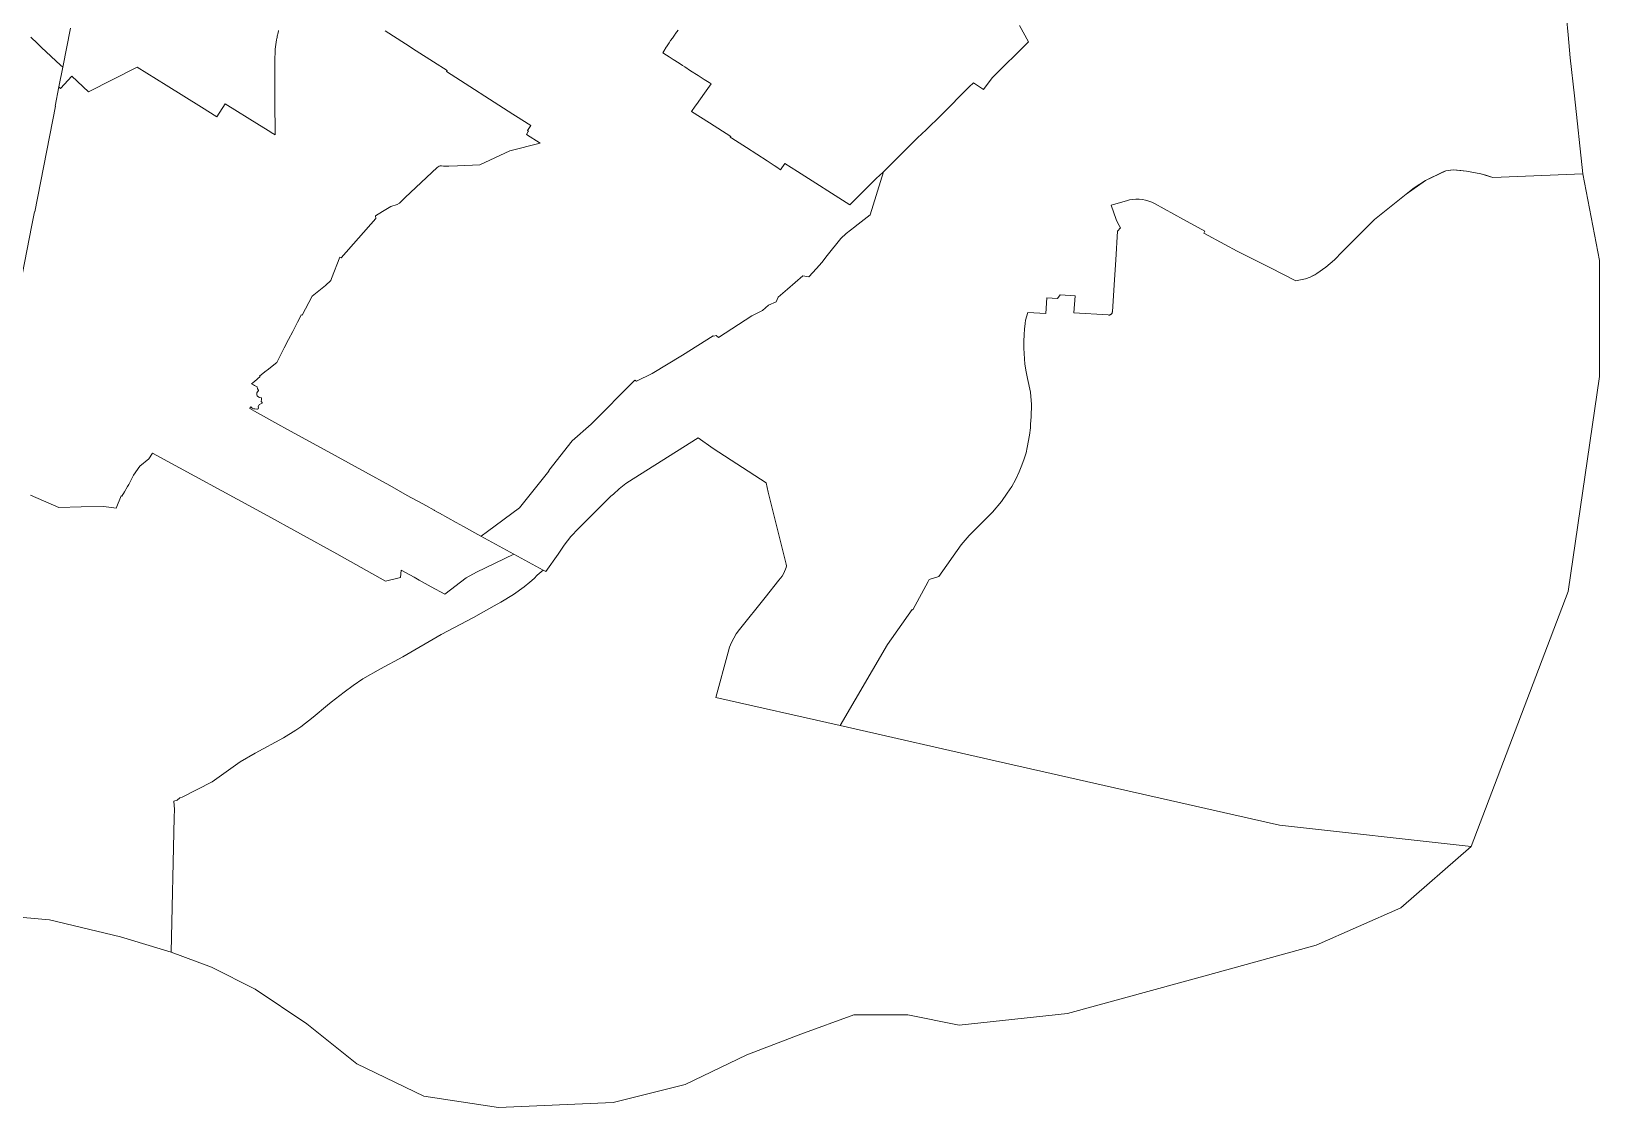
# Model space of a CAD drawing. Extents: x 268798 to 306779, y 5030079 to 5062843.
# Drawn here: x 290702 to 302961, y 5030079 to 5038492 of the extents above; entities that cross this region are included whole.
import ezdxf

# ---------------------------------------------------------------- set-up
doc = ezdxf.new("R2010")
doc.units = 0
doc.header["$MEASUREMENT"] = 0
doc.layers.add('1', color=7, linetype='Continuous', lineweight=0)

msp = doc.modelspace()

# ---------------------------------------------------------------- linework, layer by layer
at = {"layer": '1', "color": 218, "linetype": 'Continuous', "lineweight": 0}
for points in [[(298426.447, 5038538.71), (298496.069, 5038409.844), (298212.072, 5038130.241), (298145.373, 5038037.641), (298065.373, 5038090.141), (298032.273, 5038057.841), (297812.925, 5037838.189), (297695.576, 5037723.738), (297630.077, 5037658.838), (297552.677, 5037583.437), (297468.978, 5037501.536), (297361.974, 5037395.427), (297258.103, 5037059.1), (297142.383, 5036966.033), (297138.183, 5036964.733), (297069.987, 5036912.83), (297029.822, 5036871.835), (296923.947, 5036739.016), (296881.343, 5036685.814), (296839.742, 5036639.268), (296778.196, 5036574.578), (296732.888, 5036580.361), (296611.905, 5036478.277), (296540.409, 5036413.96), (296523.321, 5036378.855), (296463.769, 5036352.999), (296417.242, 5036309.607), (296333.914, 5036268.07), (296072.477, 5036099.044), (296056.086, 5036116.097), (296036.79, 5036109.569), (296032.492, 5036112.664), (295792.92, 5035961.023), (295554.264, 5035818.213), (295431.835, 5035756.669), (295418.631, 5035765.012), (295076.895, 5035422.017), (294929.603, 5035292.495), (294746.429, 5035059.893), (294747.134, 5035054.253), (294517.815, 5034767.211), (294266.917, 5034582.509), (294217.345, 5034547.33), (294216.645, 5034546.833), (294472.651, 5034405.189), (294702.993, 5034281.449), (294723.923, 5034270.209), (294819.202, 5034404.89), (294866.321, 5034475.91), (294920.18, 5034543.531), (294979.719, 5034606.211), (295195.615, 5034822.013), (295232.515, 5034858.414), (295252.314, 5034875.314), (295297.204, 5034915.674), (295349.633, 5034957.925), (295405.552, 5034995.455), (295914.907, 5035313.619), (296032.509, 5035230.889), (296445.015, 5034963.019), (296462.716, 5034891.318), (296603.256, 5034328.056), (296603.717, 5034314.176), (296601.757, 5034300.426), (296598.067, 5034288.375), (296590.367, 5034269.225), (296581.027, 5034250.815), (296570.118, 5034233.285), (296557.718, 5034216.775), (296543.928, 5034201.415), (296438.829, 5034067.914), (296236.122, 5033815.752), (296212.553, 5033783.921), (296191.853, 5033750.161), (296174.163, 5033714.721), (296159.634, 5033677.87), (296148.374, 5033639.9), (296053.438, 5033285.808), (297023.543, 5033066.201), (297394.135, 5033699.716), (297586.632, 5033972.219), (297592.932, 5033970.919), (297711.429, 5034192.521), (297719.429, 5034207.321), (297795.828, 5034231.122), (297971.325, 5034477.725), (298032.524, 5034551.125), (298215.221, 5034734.827), (298285.519, 5034818.428), (298331.018, 5034882.829), (298366.117, 5034935.53), (298394.616, 5034987.63), (298423.515, 5035048.031), (298423.515, 5035048.031), (298445.415, 5035101.131), (298462.914, 5035150.232), (298477.413, 5035197.732), (298487.112, 5035238.532), (298504.211, 5035336.433), (298510.91, 5035393.433), (298513.45, 5035422.033), (298517.909, 5035478.594), (298518.797, 5035574.764), (298511.306, 5035670.635), (298489.304, 5035777.835), (298478.903, 5035830.435), (298468.902, 5035891.035), (298460.3, 5036016.536), (298459.799, 5036068.036), (298462.398, 5036121.836), (298465.897, 5036164.136), (298469.397, 5036208.937), (298471.886, 5036235.837), (298490.635, 5036295.907), (298632.766, 5036286.688), (298640.625, 5036408.169), (298724.165, 5036402.75), (298744.455, 5036432.94), (298860.795, 5036425.401), (298852.127, 5036291.57), (299119.399, 5036275.223), (299124.159, 5036274.693), (299126.559, 5036274.743), (299128.939, 5036274.993), (299131.289, 5036275.463), (299135.829, 5036276.993), (299137.989, 5036278.053), (299140.039, 5036279.293), (299141.979, 5036280.703), (299145.439, 5036284.013), (299146.949, 5036285.883), (299148.279, 5036287.873), (299149.439, 5036289.973), (299151.179, 5036294.433), (299151.759, 5036296.763), (299152.118, 5036299.133), (299152.278, 5036301.523), (299169.805, 5036550.053), (299180.533, 5036707.564), (299192.291, 5036929.644), (299216.79, 5036956.024), (299193.6, 5036992.244), (299183.049, 5037022.044), (299143.668, 5037133.304), (299161.688, 5037139.644), (299262.178, 5037168.255), (299286.668, 5037174.385), (299311.608, 5037178.365), (299336.788, 5037180.155), (299362.028, 5037179.745), (299387.138, 5037177.135), (299411.929, 5037172.346), (299436.209, 5037165.406), (299459.789, 5037156.386), (299482.489, 5037145.346), (299708.692, 5037022.048), (299875.894, 5036931.329), (299867.494, 5036915.849), (300032.497, 5036825.451), (300128.798, 5036774.752), (300387.226, 5036644.25), (300587.204, 5036543.276), (300621.984, 5036549.007), (300660.654, 5036558.687), (300698.335, 5036571.717), (300734.745, 5036587.978), (300751.284, 5036598.548), (300821.744, 5036649.098), (300887.534, 5036705.609), (300948.143, 5036767.619), (301201.761, 5037022.241), (301450, 5037219.962), (301511.599, 5037269.763), (301599.899, 5037327.463), (301737.798, 5037394.564), (301757.958, 5037401.754), (301794.259, 5037408.235), (301816.299, 5037408.895), (301846.759, 5037408.235), (301877.229, 5037404.346), (301919.909, 5037398.206), (301976.36, 5037389.507), (302020.52, 5037381.437), (302032.5, 5037378.377), (302071.051, 5037368.548), (302127.401, 5037351.128), (302829.417, 5037377.592), (302763.514, 5037987.438), (302730.562, 5038284.12), (302714.086, 5038465.425), (302676.525, 5038873.838)], [(290695.211, 5034866.11), (290916.31, 5034771.15), (291091.436, 5034774.695), (291269.577, 5034779.21), (291363.404, 5034765.586), (291404.435, 5034861.503), (291408.987, 5034858.515), (291429.605, 5034893.273), (291453.804, 5034934.065), (291462.57, 5034949.589), (291476.391, 5034977.47), (291494.095, 5035013.188), (291499.489, 5035024.069), (291549.422, 5035092.178), (291620.934, 5035150.294), (291649.060366, 5035196.306523), (292521.506, 5034722.001), (293088.516, 5034407.003), (293470.52, 5034195.003), (293586.52, 5034224.004), (293591.519, 5034280.004), (293693.52, 5034225.005), (293734.521, 5034203.005), (293826.522, 5034150.005), (293934.523, 5034094.005), (294100.522, 5034221.006), (294182.522, 5034264.007), (294472.651, 5034405.189), (294702.993, 5034281.449), (294656.523, 5034241.008), (294631.524, 5034215.008), (294598.524, 5034187.008), (294554.524, 5034150.007), (294471.525, 5034091.007), (294372.525, 5034031.006), (294320.525, 5034002.006), (294157.526, 5033911.005), (293904.526, 5033777.003), (293604.527, 5033604.001), (293430.527, 5033507.999), (293292.527, 5033429.998), (293217.528, 5033379.998), (293147.528, 5033325.997), (293045.528, 5033247.996), (293016.528, 5033224.996), (292905.528, 5033131.995), (292808.529, 5033055.994), (292769.529, 5033028.993), (292671.529, 5032969.992), (292450.529, 5032849.99), (292334.529, 5032781.989), (292115.529, 5032624.987), (291880.528, 5032505.985), (291862.528, 5032499.985), (291840.527, 5032482.985), (291816.527, 5032473.984), (291819.527, 5032408.984), (291817.528, 5032345.984), (291794.686, 5031293.737), (291398.039235, 5031413.9738), (290844.793588, 5031546.036203), (289989.777588, 5031621.500433)]]:
    msp.add_lwpolyline(points, dxfattribs=at)
at = {"layer": '1', "color": 4, "linetype": 'Continuous', "lineweight": 0}
for points in [[(292634.607, 5038499.418), (292630.013, 5038481.412), (292627.863, 5038472.374), (292625.808, 5038463.302), (292623.851, 5038454.209), (292621.994, 5038445.095), (292620.235, 5038435.961), (292618.575, 5038426.809), (292615.554, 5038408.453), (292610.715, 5038371.625), (292608.895, 5038353.151), (292608.135, 5038343.9), (292607.475, 5038334.642), (292606.456, 5038316.097), (292605.696, 5038289.548), (292604.168, 5037950.525), (292606.927, 5037682.438), (292576.725, 5037701.531), (292566.039, 5037708.21), (292485.938, 5037758.267), (292215.986, 5037926.654), (292150.445, 5037825.315), (292032.778, 5037898.672), (291756.03, 5038071.497), (291529.694, 5038212.829), (291147.965, 5038019.612), (291017.935, 5038143.25), (290930.414, 5038045.42), (290916.942, 5038058.13), (290916.942, 5038058.13), (290946.841, 5038211.34), (291006.647, 5038518.138)], [(290697.492, 5038445.653), (290748.708, 5038396.411), (290781.003, 5038365.36), (290929.554, 5038227.817), (290946.841, 5038211.34), (290916.942, 5038058.13), (290887.637, 5037907.97), (290889.466, 5037906.2), (290728.384, 5037080.81), (290726.426, 5037081.91), (290703.648, 5036965.195), (290596.046, 5036413.83)], [(295757.032, 5038502.539), (295737.635, 5038474.638), (295734.549, 5038470.201), (295712.466, 5038438.464), (295699.258, 5038420.514), (295687.139, 5038402.426), (295681.912, 5038394.45), (295667.313, 5038372.172), (295664.423, 5038367.646), (295656.49, 5038355.216), (295653.578, 5038350.703), (295636.95, 5038324.935), (295665.798, 5038306.404), (295688.235, 5038291.992), (295718.153, 5038272.775), (295765.164, 5038242.578), (295790.807, 5038226.107), (295809.899, 5038213.658), (295854.749, 5038184.776), (295913.183, 5038147.256), (295961.22, 5038116.41), (295999.688, 5038091.709), (296014.956, 5038081.905), (295964.177, 5038009.941), (295900.551, 5037921.597), (295889.847, 5037906.734), (295861.226, 5037866.994), (296001.775, 5037777.45), (296168.853, 5037671.005), (296163.864, 5037665.934), (296176.762, 5037657.615), (296292.816, 5037583.127), (296452.715, 5037479.869), (296508.205, 5037443.855), (296528.047, 5037430.829), (296559.178, 5037410.561), (296591.096, 5037459.942), (296690.298, 5037396.737), (297099.303, 5037136.143), (297311.79, 5037348.035), (297328.099, 5037361.835), (297361.974, 5037395.427), (297258.103, 5037059.1), (297142.383, 5036966.033), (297138.183, 5036964.733), (297069.987, 5036912.83), (297029.822, 5036871.835), (296923.947, 5036739.016), (296881.343, 5036685.814), (296839.742, 5036639.268), (296778.196, 5036574.578), (296732.888, 5036580.361), (296611.905, 5036478.277), (296540.409, 5036413.96), (296523.321, 5036378.855), (296463.769, 5036352.999), (296417.242, 5036309.607), (296333.914, 5036268.07), (296072.477, 5036099.044), (296056.086, 5036116.097), (296036.79, 5036109.569), (296032.492, 5036112.664), (295792.92, 5035961.023), (295554.264, 5035818.213), (295431.835, 5035756.669), (295418.631, 5035765.012), (295076.895, 5035422.017), (294929.603, 5035292.495), (294746.429, 5035059.893), (294747.134, 5035054.253), (294517.815, 5034767.211), (294266.917, 5034582.509), (294217.345, 5034547.33), (294216.645, 5034546.833), (294080.691, 5034622.054), (294023.655, 5034653.242), (293892.496, 5034724.962), (293871.681, 5034737.168), (293853.371, 5034747.304), (293850.171, 5034749.074), (293785.3, 5034784.982), (293733.154, 5034813.846), (293711.839, 5034825.645), (293638.775, 5034865.336), (293502.966, 5034941.196), (293314.148, 5035046.326), (293099.815, 5035164.799), (292704.19, 5035380.785), (292629.394, 5035422.007), (292444.803, 5035524.318), (292408.91, 5035543.465), (292409.194, 5035544.193), (292409.834, 5035545.37), (292413.128, 5035551.43), (292415.72, 5035555.058), (292418.268, 5035556.402), (292420.82, 5035555.521), (292428.761, 5035547.22), (292428.847, 5035547.13), (292428.868, 5035547.108), (292433.346, 5035543.862), (292438.765, 5035542.322), (292438.84, 5035542.314), (292449.099, 5035541.215), (292464.844, 5035539.357), (292469.522, 5035539.754), (292473.758, 5035540.896), (292475.537, 5035542.564), (292477.857, 5035548.234), (292475.962, 5035558.464), (292477.24, 5035564.675), (292480.228, 5035570.403), (292483.874, 5035573.822), (292484.676, 5035574.574), (292502.302, 5035585.353), (292503.401, 5035586.179), (292504.344, 5035587.181), (292505.101, 5035588.33), (292505.594, 5035589.427), (292505.824, 5035590.396), (292505.821, 5035591.392), (292505.584, 5035592.359), (292505.396, 5035592.787), (292505.335, 5035592.903), (292504.569, 5035594.07), (292503.617, 5035595.092), (292502.507, 5035595.94), (292502.017, 5035596.229), (292499.875, 5035597.387), (292499.703, 5035597.492), (292499.213, 5035597.969), (292498.912, 5035598.583), (292498.833, 5035599.138), (292498.834, 5035599.228), (292498.841, 5035599.317), (292498.847, 5035599.374), (292498.852, 5035599.426), (292501.799, 5035614.134), (292501.814, 5035614.207), (292502.039, 5035620.524), (292502.035, 5035620.554), (292502.02, 5035620.664), (292501.129, 5035624.779), (292501.069, 5035624.984), (292500.647, 5035625.954), (292500.021, 5035626.806), (292499.222, 5035627.498), (292498.289, 5035627.997), (292497.891, 5035628.136), (292487.389, 5035631.196), (292485.04, 5035631.32), (292478.813, 5035633.465), (292478.813, 5035633.465), (292476.862, 5035634.143), (292471.027, 5035638.481), (292466.906, 5035643.454), (292466.833, 5035643.607), (292464.64, 5035651.927), (292463.056, 5035663.595), (292463.626, 5035666.417), (292468.944, 5035675.411), (292469.129, 5035675.713), (292470.106, 5035677.036), (292471.263, 5035678.205), (292474.055, 5035680.659), (292474.942, 5035681.595), (292475.643, 5035682.677), (292476.137, 5035683.868), (292476.394, 5035685.04), (292476.429, 5035688.447), (292469.772, 5035698.551), (292466.208, 5035714.473), (292447.011, 5035725.169), (292438.823, 5035729.731), (292422.521, 5035737.268), (292445.278, 5035756.449), (292490.649, 5035794.689), (292485.314, 5035797.767), (292527.26, 5035831.009), (292554.46, 5035852.565), (292610.629, 5035896.749), (292619.406, 5035903.606), (292678.579, 5036018.437), (292712.377, 5036084.024), (292744.873, 5036147.086), (292781.948, 5036218.817), (292801.8, 5036257.227), (292811.827, 5036276.627), (292817.752, 5036274.129), (292897.637, 5036422.234), (293001.625, 5036504.817), (293043.738, 5036544.901), (293049.233, 5036559.214), (293114.057, 5036728.068), (293123.342, 5036722.816), (293393.438, 5037028.633), (293390.751, 5037049.22), (293447.2, 5037083.683), (293510.672, 5037122.433), (293510.672, 5037122.433), (293561.275, 5037139.024), (293578.675, 5037150.524), (293623.875, 5037193.425), (293872.974, 5037428.327), (293889.294, 5037437.887), (293898.444, 5037440.397), (293907.894, 5037441.287), (293923.074, 5037439.227), (293966.474, 5037438.827), (294032.474, 5037441.317), (294032.874, 5037441.327), (294207.274, 5037450.028), (294441.574, 5037558.129), (294678.491, 5037618.267), (294571.724, 5037686.616), (294586.548, 5037709.39), (294588.073, 5037711.732), (294580.372, 5037716.671), (294605.965, 5037755.526), (294487.098, 5037831.123), (294464.99, 5037845.293), (293947.175, 5038177.581), (293951.909, 5038185.405), (293951.909, 5038185.405), (293845.504, 5038253.758), (293710.98, 5038340.234), (293627.327, 5038394.053), (293468.472, 5038496.028)]]:
    msp.add_lwpolyline(points, dxfattribs=at)
at = {"layer": '1', "color": 218, "linetype": 'Continuous', "lineweight": 0}
for points in [[(298423.515, 5035048.031), (298394.616, 5034987.63), (298366.117, 5034935.53), (298331.018, 5034882.829), (298285.519, 5034818.428), (298215.221, 5034734.827), (298032.524, 5034551.125), (297971.325, 5034477.725), (297795.828, 5034231.122), (297719.429, 5034207.321), (297711.429, 5034192.521), (297592.932, 5033970.919), (297586.632, 5033972.219), (297394.135, 5033699.716), (297023.543, 5033066.201), (298236.849, 5032790.784), (300458.362814, 5032286.506703), (301956.19318, 5032119.728666), (302714.085891, 5034114.090473), (302961.224819, 5035795.288029), (302961.224819, 5036701.816123), (302829.417, 5037377.592), (302127.401, 5037351.128), (302032.5, 5037378.377), (301919.909, 5037398.206), (301816.299, 5037408.895), (301757.958, 5037401.754), (301599.899, 5037327.463), (301450, 5037219.962), (301201.761, 5037022.241), (300948.143, 5036767.619), (300887.534, 5036705.609), (300821.744, 5036649.098), (300751.284, 5036598.548), (300698.335, 5036571.717), (300660.654, 5036558.687), (300621.984, 5036549.007), (300587.204, 5036543.276), (300387.226, 5036644.25), (300128.798, 5036774.752), (300032.497, 5036825.451), (299867.494, 5036915.849), (299875.894, 5036931.329), (299708.692, 5037022.048), (299482.489, 5037145.346), (299459.789, 5037156.386), (299436.209, 5037165.406), (299411.929, 5037172.346), (299387.138, 5037177.135), (299362.028, 5037179.745), (299336.788, 5037180.155), (299311.608, 5037178.365), (299286.668, 5037174.385), (299262.178, 5037168.255), (299161.688, 5037139.644), (299143.668, 5037133.304), (299183.049, 5037022.044), (299193.6, 5036992.244), (299216.79, 5036956.024), (299192.291, 5036929.644), (299180.533, 5036707.564), (299169.805, 5036550.053), (299152.278, 5036301.523), (299152.118, 5036299.133), (299151.759, 5036296.763), (299151.179, 5036294.433), (299149.439, 5036289.973), (299148.279, 5036287.873), (299146.949, 5036285.883), (299145.439, 5036284.013), (299141.979, 5036280.703), (299140.039, 5036279.293), (299137.989, 5036278.053), (299135.829, 5036276.993), (299131.289, 5036275.463), (299128.939, 5036274.993), (299126.559, 5036274.743), (299124.159, 5036274.693), (299119.399, 5036275.223), (298852.127, 5036291.57), (298860.795, 5036425.401), (298744.455, 5036432.94), (298724.165, 5036402.75), (298640.625, 5036408.169), (298632.766, 5036286.688), (298490.635, 5036295.907), (298471.886, 5036235.837), (298469.397, 5036208.937), (298465.897, 5036164.136), (298462.398, 5036121.836), (298459.799, 5036068.036), (298460.3, 5036016.536), (298468.902, 5035891.035), (298478.903, 5035830.435), (298489.304, 5035777.835), (298511.306, 5035670.635), (298518.797, 5035574.764), (298517.909, 5035478.594), (298513.45, 5035422.033), (298510.91, 5035393.433), (298504.211, 5035336.433), (298487.112, 5035238.532), (298477.413, 5035197.732), (298462.914, 5035150.232), (298445.415, 5035101.131), (298423.515, 5035048.031)], [(291817.528, 5032345.984), (291794.685892, 5031293.73663), (292110.527282, 5031176.036478), (292452.563085, 5031004.969521), (292854.958148, 5030733.274941), (293247.293334, 5030421.329313), (293770.406915, 5030169.760258), (294353.879351, 5030079.194532), (295249.208365, 5030119.445581), (295812.561453, 5030260.324252), (296295.435528, 5030491.767782), (296717.950344, 5030652.771977), (297130.405284, 5030803.713411), (297552.920099, 5030803.713411), (297955.315162, 5030723.211313), (298800.344794, 5030813.776173), (299896.702116, 5031114.306598), (300746.407727, 5031350.067681), (301408.02391, 5031640.890736), (301956.19318, 5032119.728666), (300458.362814, 5032286.506703), (298236.849, 5032790.784), (297023.543, 5033066.201), (296053.438, 5033285.808), (296148.374, 5033639.9), (296159.634, 5033677.87), (296174.163, 5033714.721), (296191.853, 5033750.161), (296212.553, 5033783.921), (296236.122, 5033815.752), (296438.829, 5034067.914), (296543.928, 5034201.415), (296557.718, 5034216.775), (296570.118, 5034233.285), (296581.027, 5034250.815), (296590.367, 5034269.225), (296598.067, 5034288.375), (296601.757, 5034300.426), (296603.717, 5034314.176), (296603.256, 5034328.056), (296462.716, 5034891.318), (296445.015, 5034963.019), (296032.509, 5035230.889), (295914.907, 5035313.619), (295405.552, 5034995.455), (295349.633, 5034957.925), (295297.204, 5034915.674), (295252.314, 5034875.314), (295232.515, 5034858.414), (295195.615, 5034822.013), (294979.719, 5034606.211), (294920.18, 5034543.531), (294866.321, 5034475.91), (294819.202, 5034404.89), (294723.923, 5034270.209), (294702.993, 5034281.449), (294656.523, 5034241.008), (294631.524, 5034215.008), (294598.524, 5034187.008), (294554.524, 5034150.007), (294471.525, 5034091.007), (294372.525, 5034031.006), (294320.525, 5034002.006), (294157.526, 5033911.005), (293904.526, 5033777.003), (293604.527, 5033604.001), (293430.527, 5033507.999), (293292.527, 5033429.998), (293217.528, 5033379.998), (293147.528, 5033325.997), (293045.528, 5033247.996), (293016.528, 5033224.996), (292905.528, 5033131.995), (292808.529, 5033055.994), (292769.529, 5033028.993), (292671.529, 5032969.992), (292450.529, 5032849.99), (292334.529, 5032781.989), (292115.529, 5032624.987), (291880.528, 5032505.985), (291862.528, 5032499.985), (291840.527, 5032482.985), (291816.527, 5032473.984), (291819.527, 5032408.984), (291817.528, 5032345.984)]]:
    msp.add_lwpolyline(points, close=True, dxfattribs=at)

doc.saveas('drawing.dxf')
